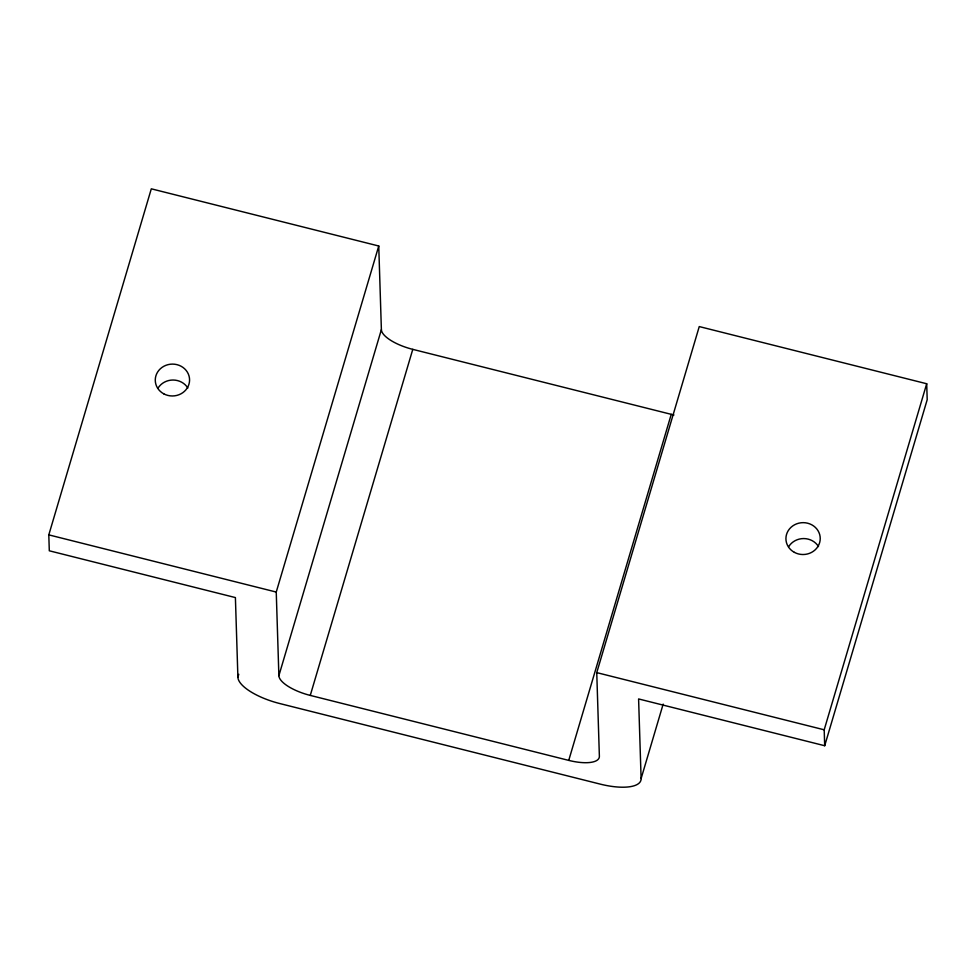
<?xml version="1.0" encoding="UTF-8"?>
<svg xmlns="http://www.w3.org/2000/svg" width="976" height="976" viewBox="0 0 976 976"><rect width="100%" height="100%" fill="white"/><g stroke="black" fill="none" stroke-linecap="round" stroke-linejoin="round"><path stroke-width="1.46" d="M48.8 534.872L151.304 188.819L378.749 246.001L381.384 329.62L278.88 675.673A32.171 11.419 16.5 0 0 310.27 695.412L568.74 760.389A32.171 11.419 16.5 0 0 599.374 756.241L596.751 672.623L699.255 326.57L926.7 383.751L927.2 399.684L824.696 745.725L638.597 698.938L641.11 778.58A42.895 15.238 16.5 0 1 600.252 784.118L279.758 703.537A42.895 15.238 16.5 0 1 237.9 677.222L235.399 597.58L49.3 550.793L48.8 534.872L276.245 592.054L278.88 675.673M237.9 677.222L238.766 674.294M276.245 592.054L378.749 246.001M310.27 695.412L412.775 349.359A32.171 11.419 16.5 0 1 381.384 329.62M568.74 760.389L671.244 414.336A32.171 11.419 16.5 0 0 673.952 414.971M641.11 778.58L663.168 704.111M824.696 745.725L824.195 729.804L926.7 383.751M412.775 349.359L671.244 414.336M596.751 672.623L824.195 729.804M158.124 387.972A17.153 15.933 -1.8 0 1 187.843 388.033M788.779 546.511A17.153 15.933 -1.8 0 1 818.498 546.572M794.391 552.367A17.153 15.933 -1.8 0 0 820.23 538.618A17.153 15.933 -1.8 0 0 794.598 524.771A17.153 15.933 -1.8 0 0 794.391 552.367M163.736 393.816A17.153 15.933 -1.8 0 0 189.576 380.079A17.153 15.933 -1.8 0 0 163.944 366.22A17.153 15.933 -1.8 0 0 163.736 393.816"/></g></svg>
